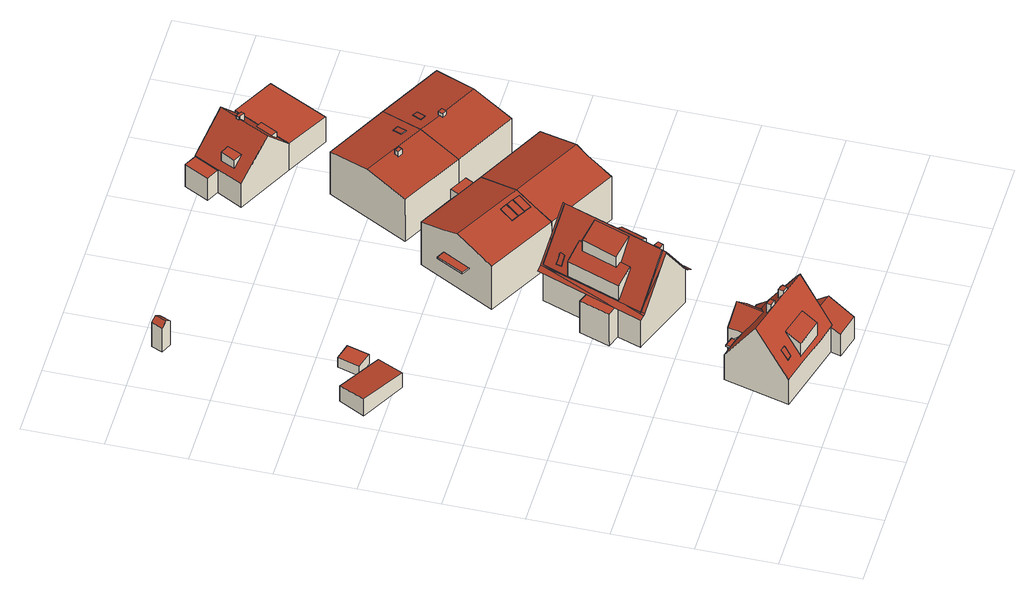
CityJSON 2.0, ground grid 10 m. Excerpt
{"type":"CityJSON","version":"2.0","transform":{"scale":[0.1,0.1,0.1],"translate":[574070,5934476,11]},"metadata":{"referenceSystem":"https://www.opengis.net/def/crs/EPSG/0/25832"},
"CityObjects":{
"building1":{"type":"Building","attributes":{"Grundfläche 2D":"24.215430","Grundhöhe NN":"13.275"},"geometry":[{"type":"Solid","lod":"3","boundaries":[[[[0,1,2,3]],[[4,5,3,2]],[[5,6,0,3]],[[6,7,1,0]],[[7,4,2,1]],[[7,6,5,4]]]],"semantics":{"surfaces":[{"type":"RoofSurface"},{"type":"WallSurface"},{"type":"GroundSurface"}],"values":[[0,1,1,1,1,2]]}}]},
"building2":{"type":"Building","attributes":{"Grundfläche 2D":"115.510139","Grundhöhe NN":"12.508"},"children":["building2-1","building2-2","building2-3","building2-4","building2-5"],"geometry":[{"type":"MultiSurface","lod":"3","boundaries":[[[8,9,10,11,12,13,14,15,16]],[[17,18,8,16,19,20]],[[21,22,23]],[[23,22,24]],[[25,26,23,24,27]],[[13,12,28]],[[12,29,28]],[[25,20,19,16,15,14,13,28,30,31,32,33,34,35,36,37,26]],[[38,39,36,35,34,33,32,31,40,41,42]],[[43,44,45,46]],[[38,47,48,49,44,43]],[[9,50,51,52,53,29,12,11,10]],[[25,27,24,18,17,20]],[[18,24,22,50,9,8]],[[46,54,55,23,26,37,36,39,38,43]],[[21,23,55,56]],[[22,21,56,57]],[[50,22,57,58]],[[29,53,51,50,58,59,60,61,62]],[[28,29,62,61,60,63,30]],[[40,31,30,63,64]],[[38,42,41,40,64,65,47]],[[48,47,65,66]],[[49,48,66,67]],[[44,49,67,68]],[[45,44,68,69]],[[46,45,69,54]],[[68,67,66,65,64,63,60,59,58,57,56,55,54,69]]],"semantics":{"surfaces":[{"type":"RoofSurface"},{"type":"WallSurface"},{"type":"GroundSurface"}],"values":[0,0,0,0,0,0,0,0,0,0,0,1,1,1,1,1,1,1,1,1,1,1,1,1,1,1,1,2]}}]},
"building2-1":{"type":"BuildingInstallation","parents":["building2"],"geometry":[{"type":"MultiSurface","lod":"3","boundaries":[[[70,71,72,73,74,75,76]],[[75,74,77]],[[72,71,78]],[[77,74,73,72,78,79,80]]],"semantics":{"surfaces":[{"type":"RoofSurface"},{"type":"WallSurface"}],"values":[0,1,1,1]}}]},
"building2-2":{"type":"BuildingInstallation","parents":["building2"],"geometry":[{"type":"MultiSurface","lod":"3","boundaries":[[[81,82,83,84,85,86]],[[87,83,82,81,88,89]],[[84,83,87,90]],[[85,84,90,91]],[[88,81,86,85,91,92]]],"semantics":{"surfaces":[{"type":"RoofSurface"},{"type":"WallSurface"}],"values":[0,1,1,1,1]}}]},
"building2-3":{"type":"BuildingInstallation","parents":["building2"],"geometry":[{"type":"MultiSurface","lod":"3","boundaries":[[[93,94,95,96,97]],[[96,95,98,99]],[[35,97,96,99]],[[93,97,35,100]],[[98,95,94,93,100,101]]],"semantics":{"surfaces":[{"type":"RoofSurface"},{"type":"WallSurface"}],"values":[0,1,1,1,1]}}]},
"building2-4":{"type":"BuildingInstallation","parents":["building2"],"geometry":[{"type":"MultiSurface","lod":"3","boundaries":[[[102,103,104,105]],[[106,107,105,104]],[[102,105,107,108]],[[108,109,103,102]],[[104,103,109,106]]],"semantics":{"surfaces":[{"type":"RoofSurface"},{"type":"WallSurface"}],"values":[0,1,1,1,1]}}]},
"building2-5":{"type":"BuildingInstallation","parents":["building2"],"geometry":[{"type":"MultiSurface","lod":"3","boundaries":[[[110,111,62,53,52]],[[111,112,61,62]],[[52,51,113,110]],[[111,110,113,112]],[[61,112,113,51]]],"semantics":{"surfaces":[{"type":"RoofSurface"},{"type":"WallSurface"},{"type":"OuterCeilingSurface"}],"values":[0,1,1,1,2]}}]},
"building3":{"type":"Building","attributes":{"Grundfläche 2D":"6.693471","Grundhöhe NN":"13.108"},"geometry":[{"type":"Solid","lod":"3","boundaries":[[[[114,115,116,117]],[[118,119,117,116]],[[119,120,114,117]],[[120,121,115,114]],[[121,118,116,115]],[[121,120,119,118]]]],"semantics":{"surfaces":[{"type":"RoofSurface"},{"type":"WallSurface"},{"type":"GroundSurface"}],"values":[[0,1,1,1,1,2]]}}]},
"building4":{"type":"Building","attributes":{"Grundfläche 2D":"2.451501","Grundhöhe NN":"12.146"},"geometry":[{"type":"Solid","lod":"3","boundaries":[[[[122,123,124,125]],[[126,123,122,127]],[[125,124,128,129]],[[127,122,125,129,130]],[[126,127,130,131]],[[128,124,123,126,131]],[[130,129,128,131]]]],"semantics":{"surfaces":[{"type":"RoofSurface"},{"type":"WallSurface"},{"type":"GroundSurface"}],"values":[[0,0,1,1,1,1,2]]}}]},
"building5":{"type":"Building","attributes":{"Grundfläche 2D":"130.471828","Grundhöhe NN":"12.178"},"children":["building5-1","building5-2","building5-3","building5-4","building5-5"],"geometry":[{"type":"MultiSurface","lod":"3","boundaries":[[[132,133,134,135]],[[136,137,138,139,140,141,142,143,144,145]],[[146,147,148,149,150,151,152,153,154],[155,133,156,157,158,159,160,161,162,134]],[[163,164,151,150,149,148,147,165,166]],[[167,152,168]],[[154,153,152,167,169,170,171,146],[172,173,172,154]],[[164,163,174]],[[175,176,174,163,166,165]],[[176,177,174]],[[177,178,164,174]],[[179,180,181,182,183]],[[132,136,145,156,133]],[[155,134,133]],[[135,134,162,139,138,137]],[[137,136,132,135]],[[162,161,140,139]],[[159,142,141,140,161,160]],[[159,158,143,142]],[[144,143,158,157]],[[157,156,145,144]],[[184,183,182,185]],[[179,183,184,186]],[[180,179,186,187,181]],[[174,188,189,190]],[[190,191,174]],[[192,193,194,150,163,191,190,195]],[[181,187,196,172,153,193,192,185,182]],[[189,188,166,148,197,154,172,196,198]],[[185,192,195,190,189,198,196,187,186,184]],[[153,167,168]],[[152,153,168]],[[153,172,173,172,154,146,171,170,169,167]],[[197,148,147,146,154]],[[147,148,166,165]],[[176,175,165,166,188,174]],[[164,178,177,174,191,163]],[[164,163,150,151]],[[153,152,151,150,194,193]]],"semantics":{"surfaces":[{"type":"RoofSurface"},{"type":"WallSurface"},{"type":"GroundSurface"}],"values":[0,0,0,0,0,0,0,0,0,0,0,1,1,1,1,1,1,1,1,1,1,1,1,1,1,1,1,1,2,0,0,0,0,0,0,0,0,0]}}]},
"building5-1":{"type":"BuildingInstallation","parents":["building5"],"geometry":[{"type":"MultiSurface","lod":"3","boundaries":[[[199,200,201,202]],[[201,200,203,204]],[[202,201,204,205]],[[199,202,205,206]],[[200,199,206,203]]],"semantics":{"surfaces":[{"type":"RoofSurface"},{"type":"WallSurface"}],"values":[0,1,1,1,1]}}]},
"building5-2":{"type":"BuildingInstallation","parents":["building5"],"geometry":[{"type":"MultiSurface","lod":"3","boundaries":[[[207,208,209,210]],[[210,209,211,212]],[[207,210,212,213]],[[208,207,213,214]],[[209,208,214,211]]],"semantics":{"surfaces":[{"type":"RoofSurface"},{"type":"WallSurface"}],"values":[0,1,1,1,1]}}]},
"building5-3":{"type":"BuildingInstallation","parents":["building5"],"geometry":[{"type":"MultiSurface","lod":"3","boundaries":[[[215,216,217,218,219,220,221]],[[222,223,221,220,219,218,224,225]],[[218,217,226,224]],[[215,221,223,227]],[[226,217,216,215,227,215]]],"semantics":{"surfaces":[{"type":"RoofSurface"},{"type":"WallSurface"}],"values":[0,1,1,1,1]}}]},
"building5-4":{"type":"BuildingInstallation","parents":["building5"],"geometry":[{"type":"MultiSurface","lod":"3","boundaries":[[[228,229,230,231]],[[229,232,230]],[[231,233,228]],[[229,228,233,232]]],"semantics":{"surfaces":[{"type":"RoofSurface"},{"type":"WallSurface"}],"values":[0,1,1,1]}}]},
"building5-5":{"type":"BuildingInstallation","parents":["building5"],"geometry":[{"type":"MultiSurface","lod":"3","boundaries":[[[234,235,236,237]],[[237,236,238,239]],[[234,237,239,240]],[[240,241,235,234]],[[241,238,236,235]]],"semantics":{"surfaces":[{"type":"RoofSurface"},{"type":"WallSurface"}],"values":[0,1,1,1,1]}}]},
"building6":{"type":"Building","attributes":{"Grundfläche 2D":"110.546722","Grundhöhe NN":"12.037"},"children":["building6-1","building6-2","building6-3","building6-4","building6-5"],"geometry":[{"type":"Solid","lod":"3","boundaries":[[[[242,243,244,245,246,247,248,249,250,251]],[[252,253,254,242,251,250,249]],[[247,246,245,244,255,256]],[[252,249,248,247,256,257]],[[253,252,257,258]],[[244,243,242,254,253,258,255]],[[258,257,256,255]]]],"semantics":{"surfaces":[{"type":"RoofSurface"},{"type":"WallSurface"},{"type":"GroundSurface"}],"values":[[0,0,1,1,1,1,2]]}}]},
"building6-1":{"type":"BuildingInstallation","parents":["building6"],"geometry":[{"type":"MultiSurface","lod":"3","boundaries":[[[259,260,261,262]],[[263,264,260,259]],[[265,261,260,264]],[[262,261,265,266]],[[263,259,262,266]]],"semantics":{"surfaces":[{"type":"RoofSurface"},{"type":"WallSurface"}],"values":[0,1,1,1,1]}}]},
"building6-2":{"type":"BuildingInstallation","parents":["building6"],"geometry":[{"type":"MultiSurface","lod":"3","boundaries":[[[267,268,269,270]],[[268,267,271,272]],[[273,269,268,272]],[[274,270,269,273]],[[267,270,274,271]]],"semantics":{"surfaces":[{"type":"RoofSurface"},{"type":"WallSurface"}],"values":[0,1,1,1,1]}}]},
"building6-3":{"type":"BuildingInstallation","parents":["building6"],"geometry":[{"type":"MultiSurface","lod":"3","boundaries":[[[275,276,277,278,279,280]],[[281,282,276,275]],[[283,277,278,277,276,282]],[[277,284,280,279,278]],[[284,281,275,280]]],"semantics":{"surfaces":[{"type":"RoofSurface"},{"type":"WallSurface"}],"values":[0,1,1,1,1]}}]},
"building6-4":{"type":"BuildingInstallation","parents":["building6"],"geometry":[{"type":"MultiSurface","lod":"3","boundaries":[[[285,286,287,288]],[[289,290,288,287]],[[290,291,285,288]],[[291,292,286,285]],[[292,289,287,286]],[[292,291,290,289]]],"semantics":{"surfaces":[{"type":"RoofSurface"},{"type":"WallSurface"},{"type":"OuterCeilingSurface"}],"values":[0,1,1,1,1,2]}}]},
"building6-5":{"type":"BuildingInstallation","parents":["building6"],"geometry":[{"type":"MultiSurface","lod":"3","boundaries":[[[293,294,295,296]],[[293,297,298,294]],[[295,294,298,299]],[[296,295,299,300]],[[293,296,300,297]],[[298,297,300,299]]],"semantics":{"surfaces":[{"type":"RoofSurface"},{"type":"WallSurface"},{"type":"OuterCeilingSurface"}],"values":[0,1,1,1,1,2]}}]},
"building7":{"type":"Building","attributes":{"Grundfläche 2D":"112.005660","Grundhöhe NN":"12.038"},"children":["building7-1","building7-2"],"geometry":[{"type":"Solid","lod":"3","boundaries":[[[[242,301,254,253,302,303,304]],[[242,304,305,244]],[[253,254,301,242,244,255,258]],[[302,253,258,306]],[[305,304,303,302,306,307]],[[244,305,307,255]],[[258,255,307,306]]]],"semantics":{"surfaces":[{"type":"RoofSurface"},{"type":"WallSurface"},{"type":"GroundSurface"}],"values":[[0,0,1,1,1,1,2]]}}]},
"building7-1":{"type":"BuildingInstallation","parents":["building7"],"geometry":[{"type":"MultiSurface","lod":"3","boundaries":[[[308,309,310,311]],[[308,311,312,313]],[[309,308,313,314]],[[310,309,314,315]],[[311,310,315,312]],[[314,313,312,315]]],"semantics":{"surfaces":[{"type":"RoofSurface"},{"type":"WallSurface"},{"type":"OuterCeilingSurface"}],"values":[0,1,1,1,1,2]}}]},
"building7-2":{"type":"BuildingInstallation","parents":["building7"],"geometry":[{"type":"MultiSurface","lod":"3","boundaries":[[[316,317,318,319]],[[320,321,319,318]],[[321,322,316,319]],[[322,323,317,316]],[[323,320,318,317]],[[323,322,321,320]]],"semantics":{"surfaces":[{"type":"RoofSurface"},{"type":"WallSurface"},{"type":"OuterCeilingSurface"}],"values":[0,1,1,1,1,2]}}]},
"building8":{"type":"Building","attributes":{"Grundfläche 2D":"110.233099","Grundhöhe NN":"12.648"},"children":["building8-1","building8-2"],"geometry":[{"type":"Solid","lod":"3","boundaries":[[[[324,325,326,327]],[[328,325,324,329]],[[330,331,332,333]],[[331,330,334,335,336]],[[332,331,336,337]],[[333,332,337,338]],[[330,333,338,334]],[[327,326,339,340]],[[329,324,327,340,341]],[[328,329,341,336,335]],[[326,325,328,335,339]],[[336,341,340,339,335,334,338,337]]]],"semantics":{"surfaces":[{"type":"RoofSurface"},{"type":"WallSurface"},{"type":"GroundSurface"}],"values":[[0,0,0,1,1,1,1,1,1,1,1,2]]}}]},
"building8-1":{"type":"BuildingInstallation","parents":["building8"],"geometry":[{"type":"MultiSurface","lod":"3","boundaries":[[[342,343,344,345]],[[345,344,346,347]],[[347,348,342,345]],[[348,349,343,342]],[[343,349,346,344]]],"semantics":{"surfaces":[{"type":"RoofSurface"},{"type":"WallSurface"}],"values":[0,1,1,1,1]}}]},
"building8-2":{"type":"BuildingInstallation","parents":["building8"],"geometry":[{"type":"MultiSurface","lod":"3","boundaries":[[[350,351,352,353]],[[353,352,354,355]],[[351,350,356,357]],[[350,353,355,356]],[[352,351,357,354]]],"semantics":{"surfaces":[{"type":"RoofSurface"},{"type":"WallSurface"}],"values":[0,1,1,1,1]}}]},
"building9":{"type":"Building","attributes":{"Grundfläche 2D":"106.504635","Grundhöhe NN":"11.720"},"children":["building9-1","building9-2"],"geometry":[{"type":"Solid","lod":"3","boundaries":[[[[358,359,326,325,360,361]],[[358,361,360,325,328,362]],[[328,325,326,363,364]],[[362,328,364,365]],[[359,358,362,365,366]],[[326,359,366,363]],[[364,363,366,365]]]],"semantics":{"surfaces":[{"type":"RoofSurface"},{"type":"WallSurface"},{"type":"GroundSurface"}],"values":[[0,0,1,1,1,1,2]]}}]},
"building9-1":{"type":"BuildingInstallation","parents":["building9"],"geometry":[{"type":"MultiSurface","lod":"3","boundaries":[[[367,368,369,370]],[[368,367,371,372]],[[360,373,369,368,372]],[[370,369,373,374]],[[371,367,370,374,361]]],"semantics":{"surfaces":[{"type":"RoofSurface"},{"type":"WallSurface"}],"values":[0,1,1,1,1]}}]},
"building9-2":{"type":"BuildingInstallation","parents":["building9"],"geometry":[{"type":"MultiSurface","lod":"3","boundaries":[[[375,376,377,378]],[[376,375,379,380]],[[380,381,377,376]],[[381,382,378,377]],[[375,378,382,379]]],"semantics":{"surfaces":[{"type":"RoofSurface"},{"type":"WallSurface"}],"values":[0,1,1,1,1]}}]},
"building10":{"type":"Building","attributes":{"Grundfläche 2D":"116.899299","Grundhöhe NN":"12.785"},"children":["building10-1","building10-2","building10-3"],"geometry":[{"type":"Solid","lod":"3","boundaries":[[[[383,384,385,386,387,388,389,390,391,390]],[[389,388,392,393,394,383,390]],[[395,396,397,398]],[[386,399,400,401,402]],[[386,402,387]],[[395,398,403,404]],[[396,395,404,405]],[[397,396,405,406]],[[399,384,407,408,400]],[[401,400,408,409]],[[402,401,409,410]],[[387,402,410,411]],[[386,385,384,399]],[[392,388,387,411,403,398]],[[412,394,393,392,398,397,406]],[[384,383,394,412,407]],[[412,406,405,404,403,411,410,409,408,407]]]],"semantics":{"surfaces":[{"type":"RoofSurface"},{"type":"WallSurface"},{"type":"GroundSurface"}],"values":[[0,0,0,0,0,1,1,1,1,1,1,1,1,1,1,1,2]]}}]},
"building10-1":{"type":"BuildingInstallation","parents":["building10"],"geometry":[{"type":"MultiSurface","lod":"3","boundaries":[[[413,414,415,416,417,418,419]],[[415,414,413,420,421,422]],[[422,390,416,415]],[[390,423,417,416]],[[423,424,418,417]],[[389,420,413,419,418,424,391]]],"semantics":{"surfaces":[{"type":"RoofSurface"},{"type":"WallSurface"}],"values":[0,1,1,1,1,1]}}]},
"building10-2":{"type":"BuildingInstallation","parents":["building10"],"geometry":[{"type":"MultiSurface","lod":"3","boundaries":[[[425,426,427,428,429]],[[428,427,430]],[[426,425,431]],[[431,430,427,426]]],"semantics":{"surfaces":[{"type":"RoofSurface"},{"type":"WallSurface"}],"values":[0,1,1,1]}}]},
"building10-3":{"type":"BuildingInstallation","parents":["building10"],"geometry":[{"type":"MultiSurface","lod":"3","boundaries":[[[432,433,434,435,436]],[[436,435,434,437,438,439]],[[432,436,439]],[[433,437,434]]],"semantics":{"surfaces":[{"type":"RoofSurface"},{"type":"WallSurface"}],"values":[0,1,1,1]}}]}
},
"vertices":[
[79,521,43],[21,552,47],[4,519,50],[61,488,46],[4,519,23],[61,488,23],[79,521,23],[21,552,23],
[231,135,86],[210,140,63],[209,135,63],[207,127,63],[205,121,63],[206,121,63],[212,112,73],[222,101,85],[222,101,86],[250,116,63],[254,129,63],[236,106,73],[249,110,63],[249,131,41],[249,130,41],[277,123,41],[254,129,41],[250,116,54],[273,109,54],[253,127,43],[194,130,54],[207,127,54],[174,135,54],[163,95,116],[199,85,116],[208,83,116],[226,78,116],[234,76,116],[263,68,116],[264,73,110],[252,27,54],[258,50,89],[152,53,54],[187,44,54],[225,34,54],[258,50,62],[290,41,62],[285,67,50],[264,73,50],[248,28,54],[245,15,49],[276,7,50],[210,140,41],[209,135,46],[209,135,48],[208,133,48],[264,73,15],[277,123,15],[249,131,15],[249,130,15],[210,140,15],[209,135,15],[207,127,15],[207,127,46],[207,127,48],[174,135,15],[152,53,15],[248,28,15],[245,15,15],[276,7,15],[290,41,15],[285,67,15],
[199,67,90],[193,68,90],[188,48,80],[189,47,80],[226,38,80],[231,58,90],[215,62,90],[226,38,60],[188,48,59],[189,47,59],[224,39,60],
[178,65,81],[177,65,81],[171,67,81],[169,58,69],[176,57,69],[178,64,80],[171,67,80],[178,65,80],[177,65,80],[169,58,68],[176,57,68],[178,64,79],
[236,82,120],[234,83,120],[228,85,120],[227,78,120],[234,76,120],[228,85,106],[227,78,115],[236,82,106],[234,83,106],
[208,84,121],[209,90,121],[201,92,121],[200,86,121],[201,92,106],[200,86,116],[208,84,115],[209,90,106],
[196,139,48],[194,130,48],[194,130,46],[196,139,46],
[69,541,36],[91,535,36],[99,563,36],[77,569,36],[99,563,21],[77,569,21],[69,541,21],[91,535,21],
[68,770,55],[74,784,55],[67,787,49],[61,773,49],[81,781,49],[75,767,49],[67,787,11],[61,773,11],[75,767,11],[81,781,11],
[236,279,118],[260,270,130],[277,315,130],[253,324,118],[236,279,101],[253,324,101],[257,323,104],[260,322,106],[264,330,106],[256,333,101],[241,338,92],[216,271,92],[237,263,105],[242,276,105],[204,237,68],[244,222,132],[246,227,132],[262,269,132],[293,355,132],[294,357,132],[252,373,68],[234,320,68],[205,242,68],[261,273,130],[242,276,102],[237,263,102],[216,271,69],[241,338,69],[256,333,93],[264,330,105],[260,322,105],[334,339,68],[335,342,68],[286,207,68],[287,211,68],[209,274,63],[246,375,63],[198,245,63],[196,240,63],[203,237,68],[204,242,68],[203,238,68],[323,301,67],[293,205,63],[294,209,63],[341,337,63],[342,340,63],[198,278,62],[209,274,62],[215,272,62],[230,309,62],[211,316,62],[211,316,12],[230,309,12],[198,278,12],[215,272,12],[289,211,67],[289,211,12],[337,338,12],[337,338,66],[252,370,12],[252,370,69],[253,370,70],[253,370,12],[204,242,12],[209,240,75],[205,242,12],
[304,327,104],[296,330,117],[294,323,117],[302,320,104],[296,330,116],[294,323,116],[302,320,103],[304,327,103],
[248,230,133],[254,228,133],[257,235,133],[251,238,133],[257,235,122],[251,238,131],[248,230,131],[254,228,122],
[248,347,76],[248,347,77],[255,345,87],[258,351,87],[257,352,86],[254,352,82],[250,354,76],[254,352,81],[250,354,75],[258,351,86],[257,352,85],[255,345,86],[248,347,75],
[304,261,88],[316,293,88],[296,300,101],[284,268,101],[316,293,70],[304,261,70],
[288,295,110],[282,298,121],[279,290,121],[285,287,110],[279,290,120],[285,287,109],[288,295,109],[282,298,120],
[339,424,94],[363,469,79],[366,473,78],[332,491,78],[318,499,78],[277,521,78],[260,490,88],[251,472,94],[308,441,94],[317,436,94],[225,424,78],[314,376,78],[327,401,86],[366,473,10],[277,521,10],[225,424,10],[314,376,10],
[315,408,87],[323,403,87],[332,419,93],[324,424,93],[315,408,86],[323,403,86],[332,419,92],[324,424,92],
[315,429,93],[306,413,87],[314,408,87],[323,425,93],[315,429,92],[306,413,86],[314,408,86],[323,425,92],
[296,418,87],[305,413,87],[314,430,92],[314,430,93],[309,432,93],[305,434,93],[296,418,86],[305,413,86],[314,430,91],[305,434,92],
[334,495,45],[320,503,45],[318,499,45],[332,491,45],[318,499,43],[332,491,43],[334,495,43],[320,503,43],
[242,455,53],[260,490,53],[250,495,53],[232,461,53],[242,455,51],[260,490,51],[250,495,51],[232,461,51],
[336,418,92],[404,328,78],[421,361,88],[429,376,94],[456,426,78],[404,328,10],[456,426,10],
[421,361,51],[430,355,51],[448,389,51],[439,394,51],[439,394,49],[421,361,49],[430,355,49],[448,389,49],
[414,453,45],[400,460,45],[398,456,45],[412,449,45],[398,456,43],[412,449,43],[414,453,43],[400,460,43],
[331,599,92],[411,556,92],[438,608,83],[358,650,83],[383,504,83],[303,547,83],[394,499,45],[371,511,45],[364,498,45],[387,486,45],[394,499,16],[383,504,16],[371,511,16],[364,498,16],[387,486,16],[438,608,16],[358,650,16],[303,547,16],
[362,570,98],[368,567,98],[371,572,98],[365,575,98],[371,572,91],[365,575,91],[362,570,90],[368,567,90],
[412,584,89],[405,587,89],[399,576,91],[406,572,91],[399,576,90],[406,572,90],[412,584,88],[405,587,88],
[491,514,92],[519,565,83],[439,541,92],[445,538,92],[464,462,83],[438,608,7],[383,504,7],[464,462,7],[519,565,7],
[446,540,97],[440,543,97],[437,537,97],[443,534,97],[446,540,91],[440,543,91],[437,537,91],[443,534,91],
[441,568,89],[435,572,89],[428,560,91],[435,557,91],[441,568,88],[435,572,88],[428,560,90],[435,557,90],
[349,722,100],[383,705,59],[416,768,59],[416,768,60],[415,768,60],[382,786,100],[370,763,100],[368,760,100],[374,761,95],[342,806,55],[326,775,55],[309,743,55],[327,814,53],[311,783,53],[326,775,53],[342,806,53],[383,705,60],[438,676,58],[476,751,58],[421,779,60],[342,806,18],[327,814,18],[311,783,18],[326,775,18],[383,705,18],[438,676,18],[476,751,18],[421,779,18],[415,768,18],[309,743,18],
[369,764,104],[367,761,104],[367,760,104],[368,760,104],[374,756,104],[376,760,104],[374,761,104],[369,764,99],[367,761,99],[367,760,99],[374,756,93],[376,760,93],
[371,723,79],[379,719,79],[390,740,79],[382,744,79],[376,732,79],[390,740,70],[379,719,70],
[336,749,76],[345,768,76],[333,773,76],[333,772,76],[324,755,76],[333,773,63],[333,772,63],[324,755,63]
]}
